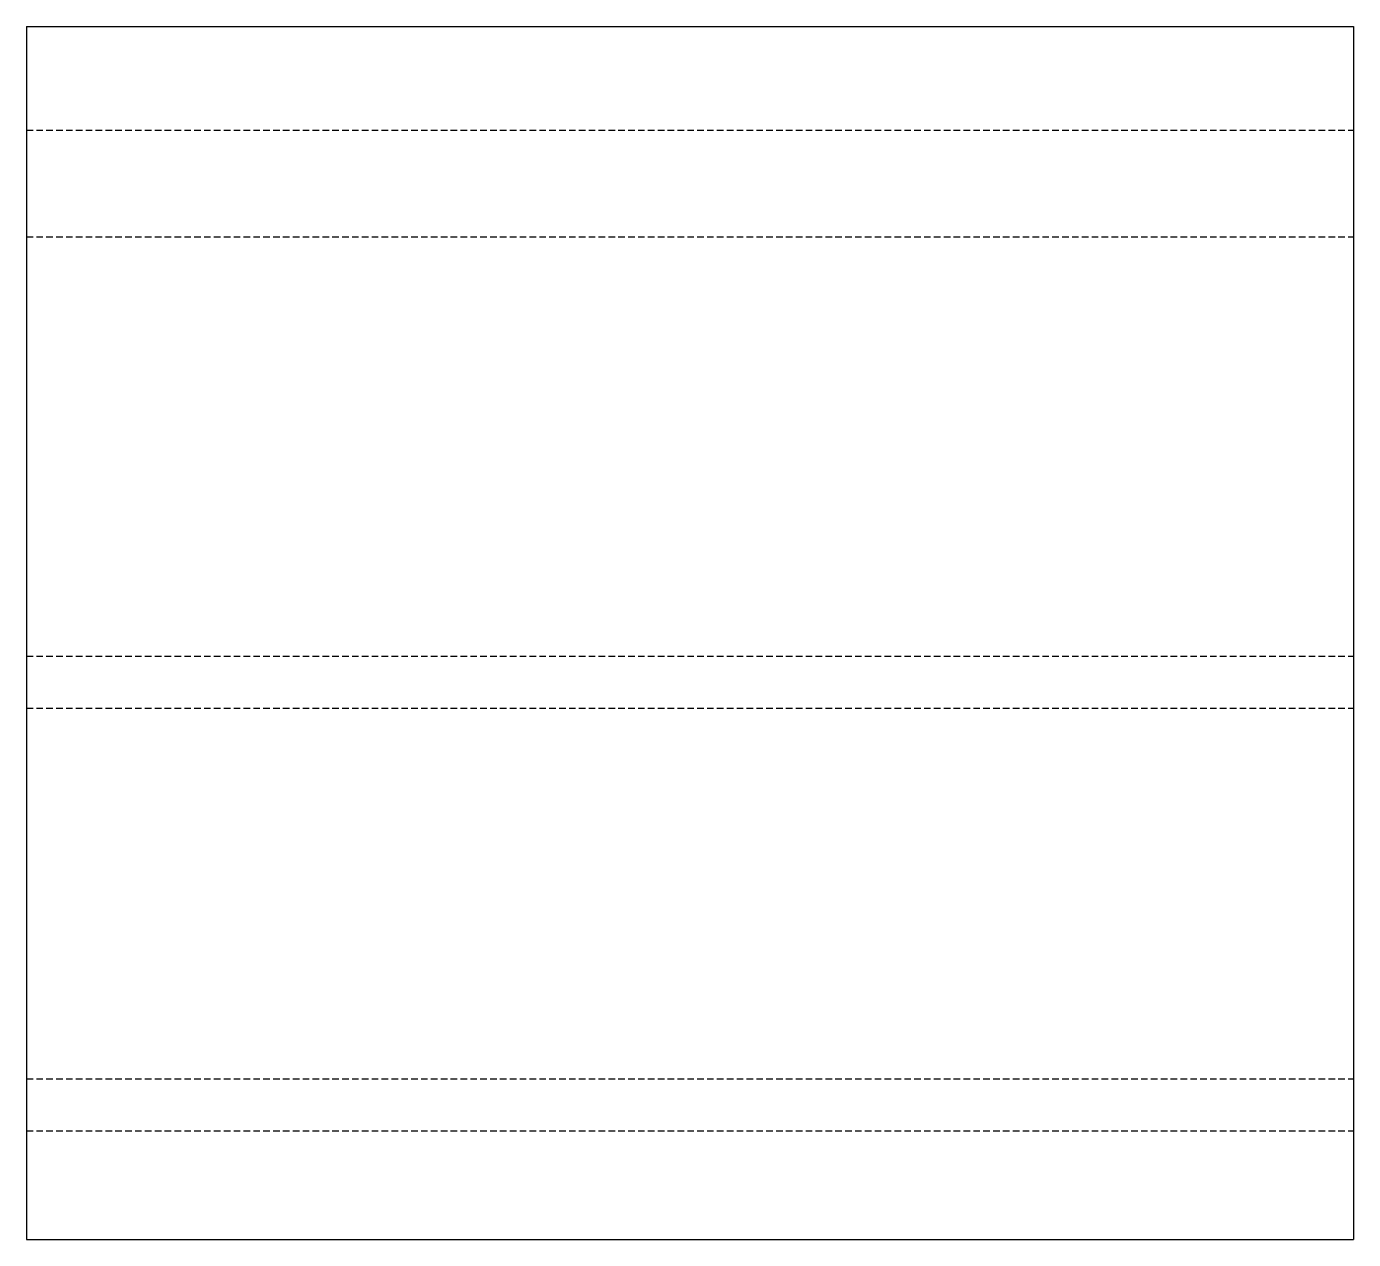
# Model space of a CAD drawing. Header units: millimetres. Extents: x 69337 to 70618, y 8666 to 9837.
import ezdxf

# ---------------------------------------------------------------- set-up
doc = ezdxf.new("R2010")
doc.units = ezdxf.units.MM
doc.linetypes.add('HIDDEN2', pattern=[4.7625, 3.175, -1.5875])

msp = doc.modelspace()

# ---------------------------------------------------------------- linework, layer by layer
at = {"color": 3}
for p, q in [((69336.7, 9837.2), (70618.2, 9837.2)), ((69336.7, 8666.2), (70618.2, 8666.2))]:
    msp.add_line(p, q, dxfattribs=at)
at = {"color": 1, "linetype": 'HIDDEN2', "ltscale": 2}
for p, q in [((69336.7, 9737.2), (70618.2, 9737.2)), ((69336.7, 9634.2), (70618.2, 9634.2)), ((69336.7, 9229.2), (70618.2, 9229.2)), ((69336.7, 9179.2), (70618.2, 9179.2)), ((69336.7, 8821.2), (70618.2, 8821.2)), ((69336.7, 8771.2), (70618.2, 8771.2))]:
    msp.add_line(p, q, dxfattribs=at)
at = {"color": 3}
for points in [[(69336.7, 9837.2), (69336.7, 9737.2), (69336.7, 9634.2), (69336.7, 9229.2), (69336.7, 9179.2), (69336.7, 8821.2), (69336.7, 8771.2), (69336.7, 8666.2)], [(70618.2, 9837.2), (70618.2, 9737.2), (70618.2, 9634.2), (70618.2, 9229.2), (70618.2, 9179.2), (70618.2, 8821.2), (70618.2, 8771.2), (70618.2, 8666.2)]]:
    msp.add_lwpolyline(points, dxfattribs=at)

doc.saveas('drawing.dxf')
